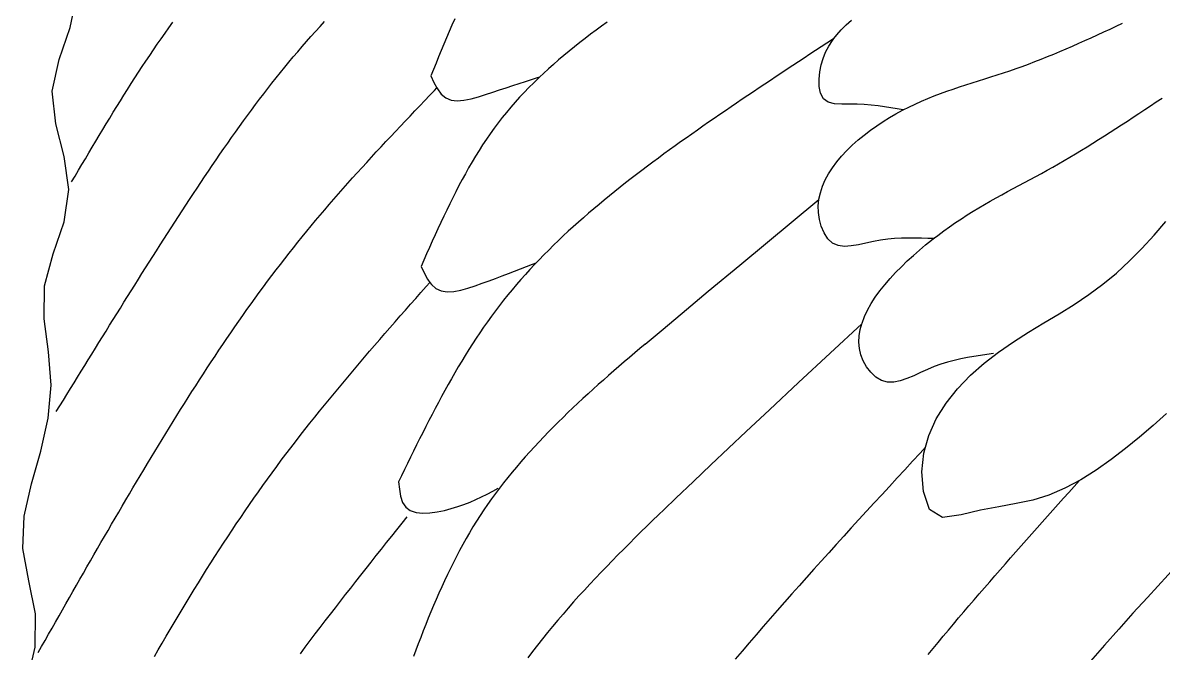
# Model space of a CAD drawing. Extents: x -3475 to 3475, y -2114 to 2114.
# Drawn here: x 108.2 to 359.1, y -1691.9 to -1553.2 of the extents above; entities that cross this region are included whole.
import ezdxf

# ---------------------------------------------------------------- set-up
doc = ezdxf.new("R2010")
doc.units = 0
doc.header["$MEASUREMENT"] = 0
doc.layers.get('0').update_dxf_attribs({"linetype": 'CONTINUOUS'})

msp = doc.modelspace()

# ---------------------------------------------------------------- linework, layer by layer
for p, q in [((118.62, -1554.19), (120.08, -1547.01)), ((140.32, -1554.24), (141.18, -1553.04)), ((173.58, -1553.96), (174.59, -1552.87)), ((203.21, -1552.29), (202.6, -1553.67)), ((236.77, -1552.98), (235.54, -1553.87)), ((289.38, -1553.58), (290.56, -1552.55)), ((348.8, -1553.91), (350.18, -1553.27)), ((116.17, -1561.21), (118.62, -1554.19)), ((138.6, -1556.66), (139.46, -1555.45)), ((139.46, -1555.45), (140.32, -1554.24)), ((171.58, -1556.16), (172.57, -1555.06)), ((172.57, -1555.06), (173.58, -1553.96)), ((202, -1555.05), (201.41, -1556.44)), ((202.6, -1553.67), (202, -1555.05)), ((233.12, -1555.68), (231.92, -1556.59)), ((234.33, -1554.77), (233.12, -1555.68)), ((235.54, -1553.87), (234.33, -1554.77)), ((286.63, -1556.64), (287.27, -1555.82)), ((287.27, -1555.82), (288.28, -1554.67)), ((288.28, -1554.67), (289.38, -1553.58)), ((343.29, -1556.43), (344.67, -1555.8)), ((344.67, -1555.8), (346.05, -1555.17)), ((346.05, -1555.17), (347.43, -1554.54)), ((347.43, -1554.54), (348.8, -1553.91)), ((136.92, -1559.11), (137.76, -1557.88)), ((137.76, -1557.88), (138.6, -1556.66)), ((168.65, -1559.52), (169.62, -1558.39)), ((169.62, -1558.39), (170.59, -1557.27)), ((170.59, -1557.27), (171.58, -1556.16)), ((200.82, -1557.83), (200.24, -1559.23)), ((201.41, -1556.44), (200.82, -1557.83)), ((230.73, -1557.52), (229.55, -1558.45)), ((231.92, -1556.59), (230.73, -1557.52)), ((285.1, -1557.65), (283.85, -1558.46)), ((284.84, -1559.6), (285.54, -1558.28)), ((286.34, -1556.84), (285.1, -1557.65)), ((285.54, -1558.28), (286.35, -1557.02)), ((286.63, -1556.64), (286.34, -1556.84)), ((286.35, -1557.02), (286.63, -1556.64)), ((337.78, -1558.86), (339.16, -1558.27)), ((339.16, -1558.27), (340.53, -1557.66)), ((340.53, -1557.66), (341.91, -1557.05)), ((341.91, -1557.05), (343.29, -1556.43)), ((135.26, -1561.57), (136.09, -1560.34)), ((136.09, -1560.34), (136.92, -1559.11)), ((166.74, -1561.8), (167.69, -1560.66)), ((167.69, -1560.66), (168.65, -1559.52)), ((199.67, -1560.63), (199.1, -1562.04)), ((200.24, -1559.23), (199.67, -1560.63)), ((227.22, -1560.36), (226.08, -1561.32)), ((228.38, -1559.4), (227.22, -1560.36)), ((229.55, -1558.45), (228.38, -1559.4)), ((280.12, -1560.91), (278.88, -1561.73)), ((281.37, -1560.09), (280.12, -1560.91)), ((282.61, -1559.28), (281.37, -1560.09)), ((283.85, -1558.46), (282.61, -1559.28)), ((284.27, -1560.99), (284.84, -1559.6)), ((332.26, -1561.16), (333.64, -1560.6)), ((333.64, -1560.6), (335.02, -1560.03)), ((335.02, -1560.03), (336.4, -1559.45)), ((336.4, -1559.45), (337.78, -1558.86)), ((114.66, -1568.23), (116.17, -1561.21)), ((133.63, -1564.05), (134.45, -1562.81)), ((134.45, -1562.81), (135.26, -1561.57)), ((164.85, -1564.1), (165.79, -1562.95)), ((165.79, -1562.95), (166.74, -1561.8)), ((198.53, -1563.44), (197.96, -1564.85)), ((199.1, -1562.04), (198.53, -1563.44)), ((223.84, -1563.3), (222.74, -1564.3)), ((224.95, -1562.3), (223.84, -1563.3)), ((226.08, -1561.32), (224.95, -1562.3)), ((276.4, -1563.36), (275.16, -1564.19)), ((277.64, -1562.54), (276.4, -1563.36)), ((278.88, -1561.73), (277.64, -1562.54)), ((283.54, -1563.95), (283.83, -1562.44)), ((283.83, -1562.44), (284.27, -1560.99)), ((325.36, -1563.72), (326.74, -1563.24)), ((326.74, -1563.24), (328.12, -1562.74)), ((328.12, -1562.74), (329.5, -1562.23)), ((329.5, -1562.23), (330.88, -1561.7)), ((330.88, -1561.7), (332.26, -1561.16)), ((132.02, -1566.55), (132.83, -1565.3)), ((132.83, -1565.3), (133.63, -1564.05)), ((163, -1566.43), (163.92, -1565.27)), ((163.92, -1565.27), (164.85, -1564.1)), ((197.96, -1564.85), (198.65, -1566.32)), ((218.76, -1566.07), (220.1, -1565.64)), ((220.1, -1565.64), (221.43, -1565.21)), ((221.65, -1565.32), (220.59, -1566.36)), ((221.43, -1565.21), (221.96, -1565.04)), ((221.96, -1565.04), (221.65, -1565.32)), ((222.74, -1564.3), (221.96, -1565.04)), ((272.68, -1565.83), (271.44, -1566.66)), ((273.92, -1565.01), (272.68, -1565.83)), ((275.16, -1564.19), (273.92, -1565.01)), ((283.4, -1565.54), (283.54, -1563.95)), ((283.43, -1567.16), (283.4, -1565.54)), ((317.07, -1566.37), (318.45, -1565.93)), ((318.45, -1565.93), (319.84, -1565.5)), ((319.84, -1565.5), (321.22, -1565.07)), ((321.22, -1565.07), (322.6, -1564.63)), ((322.6, -1564.63), (323.98, -1564.18)), ((323.98, -1564.18), (325.36, -1563.72)), ((115.4, -1575.37), (114.66, -1568.23)), ((130.43, -1569.06), (131.23, -1567.8)), ((131.23, -1567.8), (132.02, -1566.55)), ((161.17, -1568.79), (162.08, -1567.61)), ((162.08, -1567.61), (163, -1566.43)), ((197.68, -1569.17), (198.75, -1568.05)), ((198.65, -1566.32), (199.29, -1567.5)), ((198.75, -1568.05), (199.29, -1567.5)), ((199.29, -1567.5), (199.39, -1567.68)), ((199.39, -1567.68), (200.23, -1568.84)), ((210.01, -1568.95), (211.58, -1568.43)), ((211.58, -1568.43), (213.09, -1567.93)), ((213.09, -1567.93), (214.56, -1567.44)), ((214.56, -1567.44), (215.99, -1566.97)), ((215.99, -1566.97), (217.39, -1566.52)), ((217.39, -1566.52), (218.76, -1566.07)), ((218.51, -1568.47), (217.5, -1569.54)), ((219.54, -1567.4), (218.51, -1568.47)), ((220.59, -1566.36), (219.54, -1567.4)), ((268.96, -1568.32), (267.72, -1569.15)), ((270.2, -1567.49), (268.96, -1568.32)), ((271.44, -1566.66), (270.2, -1567.49)), ((283.72, -1568.67), (283.43, -1567.16)), ((310.13, -1568.71), (311.52, -1568.21)), ((311.52, -1568.21), (312.91, -1567.73)), ((312.91, -1567.73), (314.3, -1567.26)), ((314.3, -1567.26), (315.68, -1566.81)), ((315.68, -1566.81), (317.07, -1566.37)), ((128.86, -1571.58), (129.65, -1570.32)), ((129.65, -1570.32), (130.43, -1569.06)), ((159.37, -1571.16), (160.27, -1569.97)), ((160.27, -1569.97), (161.17, -1568.79)), ((195.53, -1571.42), (196.61, -1570.29)), ((196.61, -1570.29), (197.68, -1569.17)), ((200.23, -1568.84), (201.23, -1569.69)), ((201.23, -1569.69), (202.42, -1570.17)), ((202.42, -1570.17), (203.78, -1570.32)), ((203.78, -1570.32), (205.25, -1570.21)), ((205.25, -1570.21), (206.81, -1569.91)), ((206.81, -1569.91), (208.41, -1569.47)), ((208.41, -1569.47), (210.01, -1568.95)), ((216.51, -1570.64), (215.54, -1571.75)), ((217.5, -1569.54), (216.51, -1570.64)), ((265.24, -1570.83), (264.01, -1571.67)), ((266.48, -1569.99), (265.24, -1570.83)), ((267.72, -1569.15), (266.48, -1569.99)), ((284.37, -1569.87), (283.72, -1568.67)), ((285.42, -1570.62), (284.37, -1569.87)), ((286.81, -1570.98), (285.42, -1570.62)), ((304.54, -1571.03), (305.94, -1570.4)), ((305.94, -1570.4), (307.34, -1569.8)), ((307.34, -1569.8), (308.73, -1569.24)), ((308.73, -1569.24), (310.13, -1568.71)), ((356.33, -1571.42), (357.6, -1570.58)), ((357.6, -1570.58), (358.87, -1569.73)), ((127.31, -1574.12), (128.08, -1572.85)), ((128.08, -1572.85), (128.86, -1571.58)), ((157.59, -1573.56), (158.48, -1572.36)), ((158.48, -1572.36), (159.37, -1571.16)), ((193.39, -1573.67), (194.46, -1572.54)), ((194.46, -1572.54), (195.53, -1571.42)), ((214.59, -1572.88), (213.66, -1574.02)), ((215.54, -1571.75), (214.59, -1572.88)), ((261.54, -1573.36), (260.3, -1574.21)), ((262.77, -1572.51), (261.54, -1573.36)), ((264.01, -1571.67), (262.77, -1572.51)), ((288.4, -1571.1), (286.81, -1570.98)), ((290.09, -1571.1), (288.4, -1571.1)), ((291.76, -1571.1), (290.09, -1571.1)), ((293.35, -1571.16), (291.76, -1571.1)), ((294.89, -1571.28), (293.35, -1571.16)), ((296.36, -1571.44), (294.89, -1571.28)), ((297.8, -1571.63), (296.36, -1571.44)), ((299.21, -1571.85), (297.8, -1571.63)), ((298.9, -1574.01), (300.31, -1573.19)), ((300.59, -1572.09), (299.21, -1571.85)), ((300.31, -1573.19), (301.72, -1572.42)), ((301.91, -1572.33), (300.59, -1572.09)), ((301.72, -1572.42), (301.91, -1572.33)), ((301.91, -1572.33), (303.13, -1571.7)), ((301.97, -1572.34), (301.91, -1572.33)), ((303.13, -1571.7), (304.54, -1571.03)), ((352.52, -1573.94), (353.79, -1573.1)), ((353.79, -1573.1), (355.06, -1572.26)), ((355.06, -1572.26), (356.33, -1571.42)), ((117.23, -1582.61), (115.4, -1575.37)), ((125.76, -1576.67), (126.53, -1575.39)), ((126.53, -1575.39), (127.31, -1574.12)), ((154.97, -1577.19), (155.84, -1575.97)), ((155.84, -1575.97), (156.71, -1574.76)), ((156.71, -1574.76), (157.59, -1573.56)), ((190.19, -1577.05), (191.26, -1575.92)), ((191.26, -1575.92), (192.32, -1574.79)), ((192.32, -1574.79), (193.39, -1573.67)), ((212.76, -1575.19), (211.88, -1576.37)), ((213.66, -1574.02), (212.76, -1575.19)), ((257.84, -1575.92), (256.61, -1576.78)), ((259.07, -1575.06), (257.84, -1575.92)), ((260.3, -1574.21), (259.07, -1575.06)), ((294.68, -1576.82), (296.07, -1575.83)), ((296.07, -1575.83), (297.49, -1574.89)), ((297.49, -1574.89), (298.9, -1574.01)), ((348.71, -1576.42), (349.98, -1575.6)), ((349.98, -1575.6), (351.25, -1574.77)), ((351.25, -1574.77), (352.52, -1573.94)), ((124.23, -1579.22), (124.99, -1577.94)), ((124.99, -1577.94), (125.76, -1576.67)), ((153.25, -1579.63), (154.11, -1578.4)), ((154.11, -1578.4), (154.97, -1577.19)), ((188.07, -1579.31), (189.13, -1578.18)), ((189.13, -1578.18), (190.19, -1577.05)), ((211.02, -1577.56), (210.18, -1578.78)), ((211.88, -1576.37), (211.02, -1577.56)), ((255.38, -1577.65), (254.15, -1578.52)), ((256.61, -1576.78), (255.38, -1577.65)), ((291.99, -1578.95), (293.31, -1577.86)), ((293.31, -1577.86), (294.68, -1576.82)), ((344.91, -1578.85), (346.17, -1578.04)), ((346.17, -1578.04), (347.44, -1577.24)), ((347.44, -1577.24), (348.71, -1576.42)), ((122.7, -1581.78), (123.46, -1580.5)), ((123.46, -1580.5), (124.23, -1579.22)), ((151.54, -1582.08), (152.39, -1580.85)), ((152.39, -1580.85), (153.25, -1579.63)), ((185.96, -1581.58), (187.01, -1580.45)), ((187.01, -1580.45), (188.07, -1579.31)), ((209.36, -1580.01), (208.57, -1581.25)), ((210.18, -1578.78), (209.36, -1580.01)), ((251.69, -1580.27), (250.47, -1581.15)), ((252.92, -1579.39), (251.69, -1580.27)), ((254.15, -1578.52), (252.92, -1579.39)), ((289.49, -1581.26), (290.71, -1580.08)), ((290.71, -1580.08), (291.99, -1578.95)), ((341.11, -1581.2), (342.38, -1580.43)), ((342.38, -1580.43), (343.64, -1579.64)), ((343.64, -1579.64), (344.91, -1578.85)), ((118.32, -1589.86), (117.23, -1582.61)), ((121.18, -1584.34), (121.94, -1583.06)), ((121.94, -1583.06), (122.7, -1581.78)), ((149.85, -1584.55), (150.7, -1583.31)), ((150.7, -1583.31), (151.54, -1582.08)), ((183.86, -1583.87), (184.91, -1582.72)), ((184.91, -1582.72), (185.96, -1581.58)), ((207.79, -1582.51), (207.03, -1583.79)), ((208.57, -1581.25), (207.79, -1582.51)), ((248.03, -1582.92), (246.82, -1583.82)), ((249.25, -1582.03), (248.03, -1582.92)), ((250.47, -1581.15), (249.25, -1582.03)), ((287.29, -1583.75), (288.35, -1582.49)), ((288.35, -1582.49), (289.49, -1581.26)), ((336.08, -1584.19), (337.34, -1583.46)), ((337.34, -1583.46), (338.6, -1582.72)), ((338.6, -1582.72), (339.85, -1581.97)), ((339.85, -1581.97), (341.11, -1581.2)), ((119.67, -1586.9), (120.42, -1585.62)), ((120.42, -1585.62), (121.18, -1584.34)), ((148.18, -1587.03), (149.02, -1585.79)), ((149.02, -1585.79), (149.85, -1584.55)), ((181.77, -1586.16), (182.81, -1585.01)), ((182.81, -1585.01), (183.86, -1583.87)), ((206.28, -1585.07), (205.55, -1586.37)), ((207.03, -1583.79), (206.28, -1585.07)), ((244.41, -1585.63), (243.21, -1586.54)), ((245.61, -1584.72), (244.41, -1585.63)), ((246.82, -1583.82), (245.61, -1584.72)), ((285.47, -1586.38), (286.33, -1585.04)), ((286.33, -1585.04), (287.29, -1583.75)), ((332.33, -1586.29), (333.58, -1585.6)), ((333.58, -1585.6), (334.83, -1584.9)), ((334.83, -1584.9), (336.08, -1584.19)), ((118.91, -1588.19), (119.67, -1586.9)), ((146.52, -1589.52), (147.35, -1588.27)), ((147.35, -1588.27), (148.18, -1587.03)), ((178.67, -1589.62), (179.7, -1588.47)), ((179.7, -1588.47), (180.73, -1587.31)), ((180.73, -1587.31), (181.77, -1586.16)), ((204.84, -1587.68), (204.13, -1589)), ((205.55, -1586.37), (204.84, -1587.68)), ((240.82, -1588.39), (239.64, -1589.32)), ((242.01, -1587.46), (240.82, -1588.39)), ((243.21, -1586.54), (242.01, -1587.46)), ((284.13, -1589.13), (284.74, -1587.74)), ((284.74, -1587.74), (285.47, -1586.38)), ((327.34, -1588.97), (328.59, -1588.31)), ((328.59, -1588.31), (329.83, -1587.64)), ((329.83, -1587.64), (331.08, -1586.97)), ((331.08, -1586.97), (332.33, -1586.29)), ((117.24, -1596.98), (118.32, -1589.86)), ((144.88, -1592.01), (145.7, -1590.76)), ((145.7, -1590.76), (146.52, -1589.52)), ((176.63, -1591.95), (177.65, -1590.79)), ((177.65, -1590.79), (178.67, -1589.62)), ((203.44, -1590.33), (202.77, -1591.67)), ((204.13, -1589), (203.44, -1590.33)), ((238.46, -1590.26), (237.29, -1591.21)), ((239.64, -1589.32), (238.46, -1590.26)), ((283.35, -1591.99), (283.67, -1590.55)), ((283.67, -1590.55), (284.13, -1589.13)), ((322.33, -1591.69), (323.59, -1590.99)), ((323.59, -1590.99), (324.84, -1590.31)), ((324.84, -1590.31), (326.09, -1589.64)), ((326.09, -1589.64), (327.34, -1588.97)), ((143.24, -1594.52), (144.06, -1593.26)), ((144.06, -1593.26), (144.88, -1592.01)), ((174.61, -1594.3), (175.61, -1593.12)), ((175.61, -1593.12), (176.63, -1591.95)), ((202.1, -1593.01), (201.44, -1594.37)), ((202.77, -1591.67), (202.1, -1593.01)), ((234.97, -1593.12), (233.82, -1594.09)), ((236.12, -1592.16), (234.97, -1593.12)), ((237.29, -1591.21), (236.12, -1592.16)), ((265.92, -1606.47), (283.34, -1592.08)), ((283.21, -1593.45), (283.34, -1592.08)), ((283.23, -1594.93), (283.21, -1593.45)), ((283.34, -1592.08), (283.35, -1591.99)), ((318.54, -1593.87), (319.81, -1593.12)), ((319.81, -1593.12), (321.07, -1592.4)), ((321.07, -1592.4), (322.33, -1591.69)), ((141.62, -1597.02), (142.43, -1595.77)), ((142.43, -1595.77), (143.24, -1594.52)), ((172.6, -1596.66), (173.6, -1595.48)), ((173.6, -1595.48), (174.61, -1594.3)), ((200.79, -1595.73), (200.15, -1597.1)), ((201.44, -1594.37), (200.79, -1595.73)), ((231.54, -1596.05), (230.42, -1597.04)), ((232.68, -1595.07), (231.54, -1596.05)), ((233.82, -1594.09), (232.68, -1595.07)), ((283.45, -1596.43), (283.23, -1594.93)), ((314.7, -1596.27), (315.99, -1595.44)), ((315.99, -1595.44), (317.27, -1594.64)), ((317.27, -1594.64), (318.54, -1593.87)), ((114.86, -1604.01), (117.24, -1596.98)), ((140, -1599.54), (140.81, -1598.28)), ((140.81, -1598.28), (141.62, -1597.02)), ((170.63, -1599.04), (171.61, -1597.85)), ((171.61, -1597.85), (172.6, -1596.66)), ((199.52, -1598.47), (198.89, -1599.85)), ((200.15, -1597.1), (199.52, -1598.47)), ((229.31, -1598.04), (228.2, -1599.05)), ((230.42, -1597.04), (229.31, -1598.04)), ((283.86, -1597.94), (283.45, -1596.43)), ((284.48, -1599.41), (283.86, -1597.94)), ((310.81, -1598.97), (312.11, -1598.03)), ((312.11, -1598.03), (313.41, -1597.13)), ((313.41, -1597.13), (314.7, -1596.27)), ((357.1, -1599.89), (359.68, -1596.89)), ((138.39, -1602.05), (139.19, -1600.79)), ((139.19, -1600.79), (140, -1599.54)), ((168.67, -1601.45), (169.65, -1600.24)), ((169.65, -1600.24), (170.63, -1599.04)), ((198.89, -1599.85), (198.27, -1601.23)), ((226.03, -1601.1), (224.95, -1602.13)), ((227.11, -1600.07), (226.03, -1601.1)), ((228.2, -1599.05), (227.11, -1600.07)), ((285.3, -1600.7), (284.48, -1599.41)), ((286.34, -1601.66), (285.3, -1600.7)), ((296.93, -1601), (295.34, -1601.28)), ((298.49, -1600.79), (296.93, -1601)), ((300.02, -1600.65), (298.49, -1600.79)), ((301.52, -1600.57), (300.02, -1600.65)), ((302.99, -1600.53), (301.52, -1600.57)), ((304.45, -1600.53), (302.99, -1600.53)), ((305.9, -1600.56), (304.45, -1600.53)), ((307.34, -1600.61), (305.9, -1600.56)), ((306.83, -1602.05), (308.16, -1600.98)), ((308.58, -1600.66), (307.34, -1600.61)), ((308.16, -1600.98), (308.58, -1600.66)), ((308.58, -1600.66), (309.49, -1599.95)), ((308.77, -1600.66), (308.58, -1600.66)), ((309.49, -1599.95), (310.81, -1598.97)), ((354.45, -1602.8), (357.1, -1599.89)), ((136.78, -1604.57), (137.59, -1603.31)), ((137.59, -1603.31), (138.39, -1602.05)), ((166.75, -1603.87), (167.71, -1602.66)), ((167.71, -1602.66), (168.67, -1601.45)), ((197.65, -1602.61), (197.03, -1604)), ((198.27, -1601.23), (197.65, -1602.61)), ((223.89, -1603.18), (222.84, -1604.23)), ((224.95, -1602.13), (223.89, -1603.18)), ((287.57, -1602.2), (286.34, -1601.66)), ((288.96, -1602.37), (287.57, -1602.2)), ((290.48, -1602.27), (288.96, -1602.37)), ((292.08, -1602), (290.48, -1602.27)), ((293.71, -1601.63), (292.08, -1602)), ((295.34, -1601.28), (293.71, -1601.63)), ((304.14, -1604.35), (305.49, -1603.18)), ((305.49, -1603.18), (306.83, -1602.05)), ((351.71, -1605.58), (354.45, -1602.8)), ((112.91, -1611.08), (114.86, -1604.01)), ((135.19, -1607.09), (135.98, -1605.83)), ((135.98, -1605.83), (136.78, -1604.57)), ((164.85, -1606.32), (165.79, -1605.09)), ((165.79, -1605.09), (166.75, -1603.87)), ((196.41, -1605.38), (195.8, -1606.77)), ((197.03, -1604), (196.41, -1605.38)), ((220.3, -1606.31), (221.17, -1605.96)), ((221.17, -1605.96), (220.78, -1606.37)), ((221.81, -1605.3), (221.17, -1605.96)), ((222.84, -1604.23), (221.81, -1605.3)), ((301.51, -1606.83), (302.81, -1605.57)), ((302.81, -1605.57), (304.14, -1604.35)), ((348.85, -1608.23), (351.71, -1605.58)), ((133.59, -1609.61), (134.39, -1608.35)), ((134.39, -1608.35), (135.19, -1607.09)), ((162.97, -1608.78), (163.91, -1607.55)), ((163.91, -1607.55), (164.85, -1606.32)), ((195.8, -1606.77), (196.49, -1608.22)), ((196.49, -1608.22), (197.24, -1609.58)), ((213.64, -1608.87), (215.03, -1608.35)), ((215.03, -1608.35), (216.38, -1607.83)), ((216.38, -1607.83), (217.7, -1607.32)), ((217.7, -1607.32), (219.01, -1606.81)), ((218.77, -1608.56), (217.78, -1609.66)), ((219.77, -1607.46), (218.77, -1608.56)), ((219.01, -1606.81), (220.3, -1606.31)), ((220.78, -1606.37), (219.77, -1607.46)), ((259.01, -1612.22), (265.92, -1606.47)), ((299.02, -1609.45), (300.24, -1608.13)), ((300.24, -1608.13), (301.51, -1606.83)), ((345.87, -1610.7), (348.85, -1608.23)), ((112.83, -1618.28), (112.91, -1611.08)), ((132.01, -1612.14), (132.8, -1610.87)), ((132.8, -1610.87), (133.59, -1609.61)), ((161.12, -1611.27), (162.04, -1610.02)), ((162.04, -1610.02), (162.97, -1608.78)), ((196.9, -1611.23), (197.74, -1610.28)), ((197.24, -1609.58), (197.74, -1610.28)), ((197.74, -1610.28), (198.08, -1610.74)), ((198.08, -1610.74), (199.06, -1611.62)), ((206.1, -1611.57), (207.68, -1611.05)), ((207.68, -1611.05), (209.24, -1610.49)), ((209.24, -1610.49), (210.76, -1609.94)), ((210.76, -1609.94), (212.22, -1609.4)), ((212.22, -1609.4), (213.64, -1608.87)), ((216.81, -1610.78), (215.85, -1611.91)), ((217.78, -1609.66), (216.81, -1610.78)), ((296.77, -1612.18), (297.86, -1610.8)), ((297.86, -1610.8), (299.02, -1609.45)), ((342.75, -1612.99), (345.87, -1610.7)), ((130.42, -1614.66), (131.21, -1613.4)), ((131.21, -1613.4), (132.01, -1612.14)), ((159.29, -1613.77), (160.2, -1612.51)), ((160.2, -1612.51), (161.12, -1611.27)), ((194.63, -1613.81), (195.76, -1612.52)), ((195.76, -1612.52), (196.9, -1611.23)), ((199.06, -1611.62), (200.23, -1612.14)), ((200.23, -1612.14), (201.55, -1612.34)), ((201.55, -1612.34), (202.99, -1612.27)), ((202.99, -1612.27), (204.52, -1611.99)), ((204.52, -1611.99), (206.1, -1611.57)), ((214.91, -1613.05), (213.98, -1614.21)), ((215.85, -1611.91), (214.91, -1613.05)), ((253.23, -1617.04), (259.01, -1612.22)), ((294.87, -1614.97), (295.77, -1613.57)), ((295.77, -1613.57), (296.77, -1612.18)), ((339.52, -1615.14), (342.75, -1612.99)), ((128.85, -1617.19), (129.63, -1615.93)), ((129.63, -1615.93), (130.42, -1614.66)), ((157.49, -1616.29), (158.39, -1615.03)), ((158.39, -1615.03), (159.29, -1613.77)), ((192.36, -1616.39), (193.49, -1615.1)), ((193.49, -1615.1), (194.63, -1613.81)), ((213.07, -1615.37), (212.18, -1616.55)), ((213.98, -1614.21), (213.07, -1615.37)), ((294.07, -1616.39), (294.87, -1614.97)), ((336.21, -1617.2), (339.52, -1615.14)), ((113.85, -1625.59), (112.83, -1618.28)), ((127.27, -1619.72), (128.06, -1618.46)), ((128.06, -1618.46), (128.85, -1617.19)), ((155.7, -1618.82), (156.59, -1617.55)), ((156.59, -1617.55), (157.49, -1616.29)), ((190.09, -1618.98), (191.23, -1617.68)), ((191.23, -1617.68), (192.36, -1616.39)), ((211.3, -1617.74), (210.43, -1618.94)), ((212.18, -1616.55), (211.3, -1617.74)), ((248.61, -1620.92), (253.23, -1617.04)), ((292.86, -1619.23), (293.4, -1617.81)), ((293.4, -1617.81), (294.07, -1616.39)), ((332.85, -1619.22), (336.21, -1617.2)), ((125.7, -1622.25), (126.49, -1620.99)), ((126.49, -1620.99), (127.27, -1619.72)), ((153.94, -1621.38), (154.82, -1620.1)), ((154.82, -1620.1), (155.7, -1618.82)), ((187.84, -1621.57), (188.96, -1620.27)), ((188.96, -1620.27), (190.09, -1618.98)), ((209.58, -1620.15), (208.75, -1621.37)), ((210.43, -1618.94), (209.58, -1620.15)), ((245.14, -1623.85), (248.61, -1620.92)), ((292.81, -1619.38), (278.89, -1632.31)), ((292.22, -1622.06), (292.46, -1620.65)), ((292.46, -1620.65), (292.81, -1619.38)), ((292.81, -1619.38), (292.86, -1619.23)), ((329.49, -1621.27), (332.85, -1619.22)), ((124.13, -1624.79), (124.92, -1623.52)), ((124.92, -1623.52), (125.7, -1622.25)), ((152.19, -1623.94), (153.06, -1622.66)), ((153.06, -1622.66), (153.94, -1621.38)), ((185.59, -1624.16), (186.71, -1622.86)), ((186.71, -1622.86), (187.84, -1621.57)), ((207.92, -1622.6), (207.11, -1623.84)), ((208.75, -1621.37), (207.92, -1622.6)), ((292.15, -1623.46), (292.22, -1622.06)), ((292.27, -1624.84), (292.15, -1623.46)), ((322.9, -1625.64), (326.16, -1623.39)), ((326.16, -1623.39), (329.49, -1621.27)), ((114.39, -1632.91), (113.85, -1625.59)), ((122.57, -1627.32), (123.35, -1626.05)), ((123.35, -1626.05), (124.13, -1624.79)), ((150.46, -1626.52), (151.33, -1625.23)), ((151.33, -1625.23), (152.19, -1623.94)), ((183.35, -1626.77), (184.47, -1625.46)), ((184.47, -1625.46), (185.59, -1624.16)), ((206.32, -1625.09), (205.53, -1626.35)), ((207.11, -1623.84), (206.32, -1625.09)), ((242.82, -1625.81), (241.67, -1626.8)), ((243.98, -1624.83), (242.82, -1625.81)), ((245.14, -1623.85), (243.98, -1624.83)), ((292.57, -1626.2), (292.27, -1624.84)), ((320.34, -1626.16), (318.91, -1626.37)), ((319.74, -1628.07), (322.9, -1625.64)), ((321.77, -1625.97), (320.34, -1626.16)), ((121, -1629.85), (121.79, -1628.59)), ((121.79, -1628.59), (122.57, -1627.32)), ((148.76, -1629.11), (149.61, -1627.81)), ((149.61, -1627.81), (150.46, -1626.52)), ((181.13, -1629.38), (182.24, -1628.07)), ((182.24, -1628.07), (183.35, -1626.77)), ((204.76, -1627.62), (203.99, -1628.9)), ((205.53, -1626.35), (204.76, -1627.62)), ((240.51, -1627.79), (239.36, -1628.78)), ((241.67, -1626.8), (240.51, -1627.79)), ((293.08, -1627.53), (292.57, -1626.2)), ((293.81, -1628.84), (293.08, -1627.53)), ((310.21, -1628.3), (308.73, -1628.82)), ((311.68, -1627.84), (310.21, -1628.3)), ((313.14, -1627.46), (311.68, -1627.84)), ((314.59, -1627.13), (313.14, -1627.46)), ((316.03, -1626.84), (314.59, -1627.13)), ((317.47, -1626.59), (316.03, -1626.84)), ((316.71, -1630.74), (319.74, -1628.07)), ((318.91, -1626.37), (317.47, -1626.59)), ((119.44, -1632.39), (120.22, -1631.12)), ((120.22, -1631.12), (121, -1629.85)), ((147.06, -1631.71), (147.91, -1630.41)), ((147.91, -1630.41), (148.76, -1629.11)), ((178.92, -1632), (180.02, -1630.69)), ((180.02, -1630.69), (181.13, -1629.38)), ((203.24, -1630.19), (202.5, -1631.48)), ((203.99, -1628.9), (203.24, -1630.19)), ((237.07, -1630.77), (235.93, -1631.78)), ((238.22, -1629.77), (237.07, -1630.77)), ((239.36, -1628.78), (238.22, -1629.77)), ((294.76, -1630.08), (293.81, -1628.84)), ((295.87, -1631.14), (294.76, -1630.08)), ((297.11, -1631.91), (295.87, -1631.14)), ((304.23, -1630.82), (302.73, -1631.47)), ((305.73, -1630.11), (304.23, -1630.82)), ((307.24, -1629.43), (305.73, -1630.11)), ((308.73, -1628.82), (307.24, -1629.43)), ((313.89, -1633.69), (316.71, -1630.74)), ((113.77, -1640.2), (114.39, -1632.91)), ((117.88, -1634.93), (118.66, -1633.66)), ((118.66, -1633.66), (119.44, -1632.39)), ((145.38, -1634.33), (146.22, -1633.02)), ((146.22, -1633.02), (147.06, -1631.71)), ((176.72, -1634.64), (177.82, -1633.32)), ((177.82, -1633.32), (178.92, -1632)), ((201.77, -1632.78), (201.04, -1634.08)), ((202.5, -1631.48), (201.77, -1632.78)), ((234.8, -1632.79), (233.67, -1633.8)), ((235.93, -1631.78), (234.8, -1632.79)), ((272.46, -1638.31), (278.89, -1632.31)), ((298.44, -1632.28), (297.11, -1631.91)), ((299.83, -1632.27), (298.44, -1632.28)), ((301.26, -1631.98), (299.83, -1632.27)), ((302.73, -1631.47), (301.26, -1631.98)), ((311.35, -1636.89), (313.89, -1633.69)), ((116.32, -1637.46), (117.1, -1636.19)), ((117.1, -1636.19), (117.88, -1634.93)), ((143.72, -1636.95), (144.55, -1635.64)), ((144.55, -1635.64), (145.38, -1634.33)), ((174.55, -1637.29), (175.63, -1635.97)), ((175.63, -1635.97), (176.72, -1634.64)), ((200.32, -1635.39), (199.62, -1636.71)), ((201.04, -1634.08), (200.32, -1635.39)), ((231.43, -1635.84), (230.32, -1636.87)), ((232.55, -1634.82), (231.43, -1635.84)), ((233.67, -1633.8), (232.55, -1634.82)), ((115.54, -1638.73), (116.32, -1637.46)), ((142.07, -1639.58), (142.9, -1638.27)), ((142.9, -1638.27), (143.72, -1636.95)), ((172.4, -1639.96), (173.47, -1638.62)), ((173.47, -1638.62), (174.55, -1637.29)), ((198.91, -1638.04), (198.22, -1639.36)), ((199.62, -1636.71), (198.91, -1638.04)), ((229.22, -1637.91), (228.13, -1638.95)), ((230.32, -1636.87), (229.22, -1637.91)), ((267.32, -1643.13), (272.46, -1638.31)), ((309.19, -1640.33), (311.35, -1636.89)), ((112.11, -1647.43), (113.77, -1640.2)), ((140.44, -1642.22), (141.25, -1640.9)), ((141.25, -1640.9), (142.07, -1639.58)), ((171.33, -1641.3), (172.4, -1639.96)), ((197.53, -1640.7), (196.84, -1642.03)), ((198.22, -1639.36), (197.53, -1640.7)), ((225.97, -1641.06), (224.9, -1642.12)), ((227.04, -1640), (225.97, -1641.06)), ((228.13, -1638.95), (227.04, -1640)), ((307.52, -1644.01), (309.19, -1640.33)), ((359.82, -1639.18), (356.9, -1641.8)), ((138.81, -1644.87), (139.62, -1643.55)), ((139.62, -1643.55), (140.44, -1642.22)), ((169.21, -1643.99), (170.26, -1642.64)), ((170.26, -1642.64), (171.33, -1641.3)), ((196.16, -1643.37), (195.49, -1644.72)), ((196.84, -1642.03), (196.16, -1643.37)), ((223.85, -1643.2), (222.8, -1644.28)), ((224.9, -1642.12), (223.85, -1643.2)), ((263.46, -1646.76), (267.32, -1643.13)), ((356.9, -1641.8), (353.91, -1644.35)), ((137.2, -1647.52), (138, -1646.19)), ((138, -1646.19), (138.81, -1644.87)), ((167.11, -1646.7), (168.16, -1645.35)), ((168.16, -1645.35), (169.21, -1643.99)), ((194.82, -1646.06), (194.15, -1647.41)), ((195.49, -1644.72), (194.82, -1646.06)), ((221.77, -1645.36), (220.75, -1646.46)), ((222.8, -1644.28), (221.77, -1645.36)), ((306.8, -1646.56), (307.52, -1644.01)), ((353.91, -1644.35), (350.83, -1646.85)), ((110.04, -1654.6), (112.11, -1647.43)), ((136.39, -1648.85), (137.2, -1647.52)), ((165.05, -1649.44), (166.08, -1648.07)), ((166.08, -1648.07), (167.11, -1646.7)), ((193.49, -1648.76), (192.82, -1650.12)), ((194.15, -1647.41), (193.49, -1648.76)), ((218.74, -1648.68), (217.76, -1649.8)), ((219.74, -1647.56), (218.74, -1648.68)), ((220.75, -1646.46), (219.74, -1647.56)), ((259.6, -1650.41), (263.46, -1646.76)), ((305.63, -1647.84), (303.93, -1649.67)), ((306.8, -1646.56), (305.63, -1647.84)), ((306.01, -1652), (306.43, -1647.91)), ((306.43, -1647.91), (306.8, -1646.56)), ((350.83, -1646.85), (347.65, -1649.27)), ((134.79, -1651.51), (135.59, -1650.18)), ((135.59, -1650.18), (136.39, -1648.85)), ((163.01, -1652.19), (164.03, -1650.81)), ((164.03, -1650.81), (165.05, -1649.44)), ((192.82, -1650.12), (192.16, -1651.47)), ((216.79, -1650.93), (215.84, -1652.08)), ((217.76, -1649.8), (216.79, -1650.93)), ((255.74, -1654.08), (259.6, -1650.41)), ((303.93, -1649.67), (302.24, -1651.51)), ((347.65, -1649.27), (344.36, -1651.59)), ((133.2, -1654.17), (134, -1652.84)), ((134, -1652.84), (134.79, -1651.51)), ((161, -1654.97), (162, -1653.58)), ((162, -1653.58), (163.01, -1652.19)), ((191.5, -1652.83), (190.84, -1654.18)), ((192.16, -1651.47), (191.5, -1652.83)), ((214.9, -1653.23), (213.98, -1654.4)), ((215.84, -1652.08), (214.9, -1653.23)), ((300.55, -1653.34), (298.86, -1655.18)), ((302.24, -1651.51), (300.55, -1653.34)), ((306.36, -1656.29), (306.01, -1652)), ((340.97, -1653.73), (337.5, -1655.6)), ((344.36, -1651.59), (340.97, -1653.73)), ((108.44, -1661.73), (110.04, -1654.6)), ((131.62, -1656.84), (132.41, -1655.51)), ((132.41, -1655.51), (133.2, -1654.17)), ((160.01, -1656.36), (161, -1654.97)), ((190.84, -1654.18), (191.03, -1655.81)), ((191.03, -1655.81), (191.31, -1657.34)), ((210.36, -1656.87), (211.58, -1656.24)), ((211.58, -1656.24), (212.79, -1655.6)), ((213.07, -1655.57), (212.18, -1656.76)), ((213.98, -1654.4), (213.07, -1655.57)), ((251.89, -1657.77), (255.74, -1654.08)), ((298.86, -1655.18), (297.18, -1657.01)), ((307.69, -1660.29), (306.36, -1656.29)), ((337.5, -1655.6), (333.97, -1657.11)), ((338.37, -1656.5), (339.54, -1655.2)), ((339.54, -1655.2), (340.71, -1653.89)), ((130.05, -1659.51), (130.83, -1658.18)), ((130.83, -1658.18), (131.62, -1656.84)), ((158.05, -1659.17), (159.03, -1657.77)), ((159.03, -1657.77), (160.01, -1656.36)), ((191.31, -1657.34), (191.74, -1658.7)), ((191.74, -1658.7), (192.43, -1659.79)), ((205.25, -1659.17), (206.58, -1658.64)), ((206.58, -1658.64), (207.86, -1658.08)), ((207.86, -1658.08), (209.12, -1657.48)), ((209.12, -1657.48), (210.36, -1656.87)), ((211.31, -1657.95), (210.45, -1659.16)), ((212.18, -1656.76), (211.31, -1657.95)), ((251.89, -1657.77), (249.32, -1660.24)), ((297.18, -1657.01), (295.49, -1658.84)), ((330.4, -1658.21), (326.74, -1658.99)), ((333.97, -1657.11), (330.4, -1658.21)), ((336.03, -1659.11), (337.2, -1657.81)), ((337.2, -1657.81), (338.37, -1656.5)), ((128.48, -1662.19), (129.26, -1660.85)), ((129.26, -1660.85), (130.05, -1659.51)), ((156.11, -1662), (157.08, -1660.58)), ((157.08, -1660.58), (158.05, -1659.17)), ((192.43, -1659.79), (193.42, -1660.53)), ((193.42, -1660.53), (194.7, -1660.94)), ((194.7, -1660.94), (196.17, -1661.07)), ((196.17, -1661.07), (197.76, -1661)), ((197.76, -1661), (199.38, -1660.78)), ((199.38, -1660.78), (200.94, -1660.47)), ((200.94, -1660.47), (202.44, -1660.09)), ((202.44, -1660.09), (203.87, -1659.65)), ((203.87, -1659.65), (205.25, -1659.17)), ((209.62, -1660.38), (208.8, -1661.62)), ((210.45, -1659.16), (209.62, -1660.38)), ((249.32, -1660.24), (248.03, -1661.48)), ((293.82, -1660.67), (292.14, -1662.5)), ((295.49, -1658.84), (293.82, -1660.67)), ((310.54, -1662.04), (307.69, -1660.29)), ((318.92, -1660.42), (314.65, -1661.46)), ((322.94, -1659.66), (318.92, -1660.42)), ((326.74, -1658.99), (322.94, -1659.66)), ((333.69, -1661.73), (334.86, -1660.42)), ((334.86, -1660.42), (336.03, -1659.11)), ((108.16, -1668.86), (108.44, -1661.73)), ((126.92, -1664.87), (127.7, -1663.53)), ((127.7, -1663.53), (128.48, -1662.19)), ((154.2, -1664.85), (155.15, -1663.42)), ((155.15, -1663.42), (156.11, -1662)), ((190.5, -1664.72), (191.64, -1663.3)), ((191.64, -1663.3), (192.78, -1661.88)), ((208, -1662.87), (207.22, -1664.12)), ((208.8, -1661.62), (208, -1662.87)), ((246.75, -1662.72), (245.47, -1663.97)), ((248.03, -1661.48), (246.75, -1662.72)), ((292.14, -1662.5), (290.47, -1664.33)), ((314.65, -1661.46), (310.54, -1662.04)), ((331.36, -1664.34), (332.52, -1663.03)), ((332.52, -1663.03), (333.69, -1661.73)), ((125.37, -1667.55), (126.14, -1666.21)), ((126.14, -1666.21), (126.92, -1664.87)), ((152.31, -1667.71), (153.25, -1666.28)), ((153.25, -1666.28), (154.2, -1664.85)), ((188.23, -1667.57), (189.37, -1666.15)), ((189.37, -1666.15), (190.5, -1664.72)), ((206.46, -1665.4), (205.72, -1666.68)), ((207.22, -1664.12), (206.46, -1665.4)), ((244.19, -1665.22), (242.92, -1666.47)), ((245.47, -1663.97), (244.19, -1665.22)), ((288.81, -1666.16), (287.16, -1667.98)), ((290.47, -1664.33), (288.81, -1666.16)), ((329.03, -1666.96), (330.19, -1665.65)), ((330.19, -1665.65), (331.36, -1664.34)), ((109.49, -1676), (108.16, -1668.86)), ((124.59, -1668.89), (125.37, -1667.55)), ((151.38, -1669.15), (152.31, -1667.71)), ((187.1, -1669), (188.23, -1667.57)), ((205, -1667.97), (204.29, -1669.28)), ((205.72, -1666.68), (205, -1667.97)), ((241.66, -1667.73), (240.39, -1668.99)), ((242.92, -1666.47), (241.66, -1667.73)), ((287.16, -1667.98), (285.51, -1669.8)), ((326.71, -1669.59), (327.87, -1668.27)), ((327.87, -1668.27), (329.03, -1666.96)), ((123.04, -1671.58), (123.82, -1670.23)), ((123.82, -1670.23), (124.59, -1668.89)), ((149.53, -1672.04), (150.45, -1670.59)), ((150.45, -1670.59), (151.38, -1669.15)), ((184.83, -1671.85), (185.96, -1670.42)), ((185.96, -1670.42), (187.1, -1669)), ((203.6, -1670.59), (202.92, -1671.92)), ((204.29, -1669.28), (203.6, -1670.59)), ((239.14, -1670.26), (237.89, -1671.54)), ((240.39, -1668.99), (239.14, -1670.26)), ((285.51, -1669.8), (283.87, -1671.62)), ((324.39, -1672.22), (325.55, -1670.9)), ((325.55, -1670.9), (326.71, -1669.59)), ((365.12, -1669.22), (355.63, -1679.64)), ((121.5, -1674.27), (122.27, -1672.92)), ((122.27, -1672.92), (123.04, -1671.58)), ((147.7, -1674.94), (148.61, -1673.49)), ((148.61, -1673.49), (149.53, -1672.04)), ((182.57, -1674.71), (183.7, -1673.28)), ((183.7, -1673.28), (184.83, -1671.85)), ((202.26, -1673.25), (201.61, -1674.59)), ((202.92, -1671.92), (202.26, -1673.25)), ((236.65, -1672.82), (235.41, -1674.1)), ((237.89, -1671.54), (236.65, -1672.82)), ((282.23, -1673.44), (280.61, -1675.25)), ((283.87, -1671.62), (282.23, -1673.44)), ((322.08, -1674.85), (323.24, -1673.53)), ((323.24, -1673.53), (324.39, -1672.22)), ((110.92, -1683.23), (109.49, -1676)), ((119.96, -1676.96), (120.73, -1675.61)), ((120.73, -1675.61), (121.5, -1674.27)), ((146.79, -1676.4), (147.7, -1674.94)), ((180.32, -1677.57), (181.44, -1676.14)), ((181.44, -1676.14), (182.57, -1674.71)), ((200.98, -1675.94), (200.35, -1677.3)), ((201.61, -1674.59), (200.98, -1675.94)), ((234.18, -1675.4), (232.97, -1676.69)), ((235.41, -1674.1), (234.18, -1675.4)), ((280.61, -1675.25), (278.99, -1677.06)), ((319.79, -1677.5), (320.94, -1676.17)), ((320.94, -1676.17), (322.08, -1674.85)), ((118.43, -1679.65), (119.2, -1678.3)), ((119.2, -1678.3), (119.96, -1676.96)), ((144.99, -1679.33), (145.89, -1677.86)), ((145.89, -1677.86), (146.79, -1676.4)), ((179.19, -1679.01), (180.32, -1677.57)), ((199.74, -1678.67), (199.14, -1680.05)), ((200.35, -1677.3), (199.74, -1678.67)), ((231.76, -1678), (230.56, -1679.31)), ((232.97, -1676.69), (231.76, -1678)), ((277.38, -1678.87), (275.79, -1680.67)), ((278.99, -1677.06), (277.38, -1678.87)), ((317.5, -1680.15), (318.64, -1678.82)), ((318.64, -1678.82), (319.79, -1677.5)), ((116.9, -1682.34), (117.66, -1681)), ((117.66, -1681), (118.43, -1679.65)), ((143.21, -1682.26), (144.1, -1680.79)), ((144.1, -1680.79), (144.99, -1679.33)), ((176.96, -1681.88), (178.07, -1680.44)), ((178.07, -1680.44), (179.19, -1679.01)), ((199.14, -1680.05), (198.55, -1681.43)), ((229.37, -1680.63), (228.2, -1681.96)), ((230.56, -1679.31), (229.37, -1680.63)), ((275.79, -1680.67), (274.2, -1682.47)), ((316.37, -1681.48), (317.5, -1680.15)), ((355.63, -1679.64), (352.47, -1683.12)), ((110.9, -1690.55), (110.92, -1683.23)), ((115.37, -1685.04), (116.13, -1683.69)), ((116.13, -1683.69), (116.9, -1682.34)), ((141.45, -1685.21), (142.33, -1683.74)), ((142.33, -1683.74), (143.21, -1682.26)), ((174.73, -1684.77), (175.84, -1683.32)), ((175.84, -1683.32), (176.96, -1681.88)), ((197.97, -1682.81), (197.4, -1684.21)), ((198.55, -1681.43), (197.97, -1682.81)), ((227.04, -1683.3), (225.88, -1684.64)), ((228.2, -1681.96), (227.04, -1683.3)), ((274.2, -1682.47), (272.63, -1684.27)), ((314.1, -1684.15), (315.23, -1682.81)), ((315.23, -1682.81), (316.37, -1681.48)), ((352.47, -1683.12), (349.33, -1686.61)), ((113.84, -1687.73), (114.6, -1686.38)), ((114.6, -1686.38), (115.37, -1685.04)), ((140.58, -1686.69), (141.45, -1685.21)), ((172.53, -1687.66), (173.63, -1686.21)), ((173.63, -1686.21), (174.73, -1684.77)), ((196.84, -1685.61), (196.28, -1687.01)), ((197.4, -1684.21), (196.84, -1685.61)), ((224.75, -1685.99), (223.63, -1687.36)), ((225.88, -1684.64), (224.75, -1685.99)), ((271.07, -1686.06), (269.52, -1687.85)), ((272.63, -1684.27), (271.07, -1686.06)), ((311.85, -1686.83), (312.97, -1685.48)), ((312.97, -1685.48), (314.1, -1684.15)), ((113.08, -1689.08), (113.84, -1687.73)), ((138.84, -1689.66), (139.7, -1688.17)), ((139.7, -1688.17), (140.58, -1686.69)), ((171.43, -1689.11), (172.53, -1687.66)), ((195.74, -1688.42), (195.19, -1689.83)), ((196.28, -1687.01), (195.74, -1688.42)), ((222.52, -1688.73), (221.42, -1690.11)), ((223.63, -1687.36), (222.52, -1688.73)), ((269.52, -1687.85), (267.98, -1689.64)), ((309.62, -1689.52), (310.73, -1688.17)), ((310.73, -1688.17), (311.85, -1686.83)), ((349.33, -1686.61), (346.21, -1690.12)), ((109.19, -1697.71), (110.9, -1690.55)), ((111.55, -1691.78), (112.31, -1690.43)), ((112.31, -1690.43), (113.08, -1689.08)), ((137.11, -1692.63), (137.97, -1691.14)), ((137.97, -1691.14), (138.84, -1689.66)), ((169.25, -1692.02), (170.33, -1690.57)), ((170.33, -1690.57), (171.43, -1689.11)), ((194.66, -1691.24), (194.13, -1692.66)), ((195.19, -1689.83), (194.66, -1691.24)), ((221.42, -1690.11), (220.35, -1691.5)), ((266.46, -1691.42), (264.96, -1693.19)), ((267.98, -1689.64), (266.46, -1691.42)), ((307.4, -1692.22), (308.51, -1690.87)), ((308.51, -1690.87), (309.62, -1689.52)), ((346.21, -1690.12), (343.1, -1693.64)), ((220.35, -1691.5), (219.29, -1692.9))]:
    msp.add_line(p, q)

doc.saveas('drawing.dxf')
